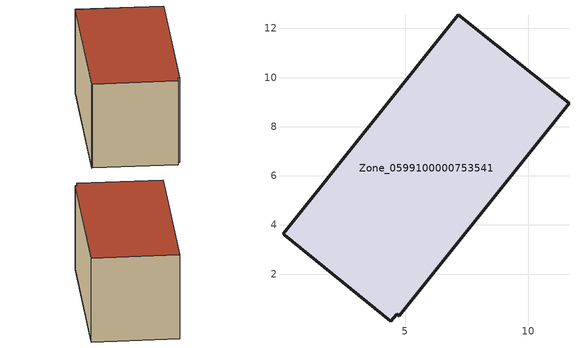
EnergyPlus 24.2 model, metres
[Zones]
Zone_0599100000753541
 floor ground (C_G): 4.75,0.3 4.66,0.37 4.42,0.07 0.07,3.61 0.03,3.64 7.15,12.56 11.66,8.96 z0.66
 wall outside (C_F): 4.66,0.37 4.75,0.3 11.66,8.96 7.15,12.56 0.03,3.64 0.07,3.61 4.42,0.07 4.66,0.37 z0.66:6.7
 roof outside (C_R): 7.15,12.56 0.03,3.64 0.07,3.61 4.42,0.07 4.66,0.37 4.75,0.3 11.66,8.96 z6.7
[BUILDING]
Pand.0599100000753541: North Axis=0; Terrain=City; Loads Convergence Tolerance Value=0.04; Temperature Convergence Tolerance Value=0.4; Solar Distribution=FullExterior; Maximum Number of Warmup Days=25; Minimum Number of Warmup Days=1
[Site:Location]
Rotterdam.The.Hague.AP_ZH_NLD Design_Conditions: Latitude=51.96; Longitude=4.45; Time Zone=1; Elevation=-4.5
[SITE:GROUNDTEMPERATURE:BUILDINGSURFACE]
18, 18, 18, 18, 18, 18, 18, 18, 18, 18, 18, 18
[MATERIAL] Thermal Absorptance=0.9; Solar Absorptance=0.7; Visible Absorptance=0.7
Name | Roughness | Thickness | Conductivity | Density | Specific Heat
G.TI.2006-2014 | MediumSmooth | 0.15 | 0.06 | 540 | 1210
F.TI.2006-2014 | Rough | 0.3 | 0.12 | 1920 | 840
R.TI.2006-2014 | MediumRough | 0.2 | 0.08 | 1500 | 1000
[CONSTRUCTION]
C_G: G.TI.2006-2014
C_F: F.TI.2006-2014
C_R: R.TI.2006-2014
[ZONE]
Zone_0599100000753541: Type=1; Multiplier=1; Ceiling Height=Autocalculate; Volume=Autocalculate; Floor Area=autocalculate; Part of Total Floor Area=Yes
[ZONEINFILTRATION:DESIGNFLOWRATE]
Infil_Zone_0599100000753541: Zone or ZoneList or Space or SpaceList=Zone_0599100000753541; Schedule=AlwaysOn; Design Flow Rate Calculation Method=Flow/Area; Flow Rate per Floor Area=0.0015; Constant Term Coefficient=1; Temperature Term Coefficient=0; Velocity Term Coefficient=0; Velocity Squared Term Coefficient=0
[HVACTEMPLATE:ZONE:IDEALLOADSAIRSYSTEM]
Zone_0599100000753541: Maximum Heating Supply Air Temperature=50; Minimum Cooling Supply Air Temperature=13; Maximum Heating Supply Air Humidity Ratio=0.0156; Minimum Cooling Supply Air Humidity Ratio=0.0077; Heating Limit=NoLimit; Cooling Limit=NoLimit; Dehumidification Control Type=ConstantSensibleHeatRatio; Cooling Sensible Heat Ratio=0.7; Dehumidification Setpoint=60; Humidification Control Type=None; Humidification Setpoint=30; Outdoor Air Method=None; Outdoor Air Flow Rate per Person=0.00944; Outdoor Air Flow Rate per Zone Floor Area=0; Outdoor Air Flow Rate per Zone=0; Demand Controlled Ventilation Type=None; Outdoor Air Economizer Type=NoEconomizer; Heat Recovery Type=None; Sensible Heat Recovery Effectiveness=0.7; Latent Heat Recovery Effectiveness=0.65
[ZONECONTROL:THERMOSTAT]
ThermostatControl_Zone_0599100000753541: Zone or ZoneList=Zone_0599100000753541; Control Type Schedule=DualSetpointControlType; Control 1=Thermostat_Zone_0599100000753541; Temperature Difference Between Cutout And Setpoint=0
[THERMOSTATSETPOINT:DUALSETPOINT]
Thermostat_Zone_0599100000753541: Heating Setpoint Temperature Schedule=HeatingSetpoint_Zone_0599100000753541; Cooling Setpoint Temperature Schedule=CoolingSetpoint_Zone_0599100000753541
[SCHEDULE:COMPACT]
HeatingSetpoint_Zone_0599100000753541: Through: 12/31, For: AllDays, Until: 24:00, 21
CoolingSetpoint_Zone_0599100000753541: Through: 12/31, For: AllDays, Until: 24:00, 24
DualSetpointControlType: Through: 12/31, For: AllDays, Until: 24:00, 4
AlwaysOn: Through: 12/31, For: AllDays, Until: 24:00, 1
